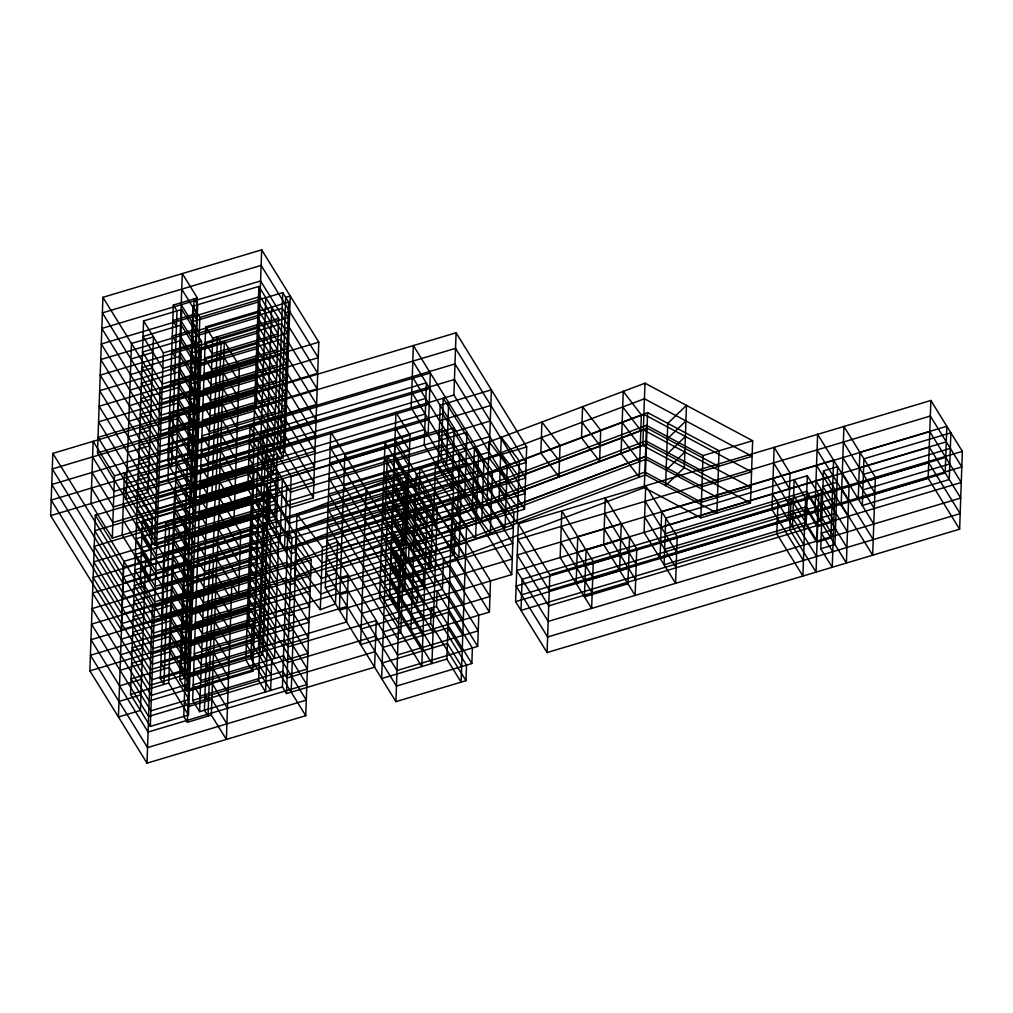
<?xml version="1.0" encoding="UTF-8"?>
<svg xmlns="http://www.w3.org/2000/svg" width="1013" height="1013" viewBox="0 0 1013 1013"><rect width="100%" height="100%" fill="white"/><g stroke="black" fill="none" stroke-linecap="round" stroke-linejoin="round"><path stroke-width="1.5" d="M50.65 515.642L52.828 453.393L456.078 332.783L526.684 446.923L524.506 509.172L121.256 629.769L50.65 515.642L453.9 395.045L456.078 332.783M89.878 670.847L95.311 515.212L254.06 467.727L311.181 560.05L305.749 715.685L146.999 763.156L89.878 670.847L248.628 623.362L254.06 467.727M97.489 452.95L102.921 297.316L261.671 249.844L318.791 342.153L313.359 497.788L154.609 545.273L97.489 452.95L256.238 405.479L261.671 249.844M112.316 538.093L114.494 475.844L93.145 441.326L90.967 503.588L112.316 538.093L252.186 496.269L254.364 434.007L249.97 426.904L430.31 372.974L428.132 435.223L247.792 489.165L252.186 496.269M121.256 629.769L123.434 567.521L52.828 453.393M130.538 694.437L143.58 320.906L181.745 309.484L201.536 341.47L188.494 715.001L150.329 726.422L130.538 694.437L168.702 683.015L181.745 309.484M142.428 520.986L163.751 555.453L161.573 617.715L140.25 583.235L142.428 520.986L282.348 479.136L286.692 486.177L284.514 548.426L464.815 494.509L466.98 432.247L261.126 493.825L288.958 538.802L452.039 490.039L454.217 427.777L291.124 476.553L288.958 538.802M146.999 763.156L152.431 607.521L95.311 515.212M154.609 545.273L160.041 389.638L102.921 297.316M150.329 726.422L163.372 352.891L143.58 320.906M160.333 678.583L165.765 522.949L189.735 515.782L184.303 671.416L160.333 678.583L163.954 684.433L169.386 528.799L165.765 522.949M173.375 305.065L176.996 310.915L171.564 466.55L167.943 460.7L173.375 305.065L197.345 297.898L182.302 273.573L176.87 429.208M174.692 491.47L169.26 647.104L184.303 671.416M252.781 671.226L245.804 659.957L251.237 504.322L258.214 515.592L252.781 671.226L186.797 690.955L179.833 679.685L192.875 306.167L258.847 286.426L278.638 318.411L273.206 474.059L253.415 442.073L258.847 286.426M189.292 515.073L191.47 452.824M197.345 297.898L191.913 453.533L167.943 460.7M186.797 690.955L199.84 317.436L192.875 306.167M187.367 722.269L192.799 566.634L189.178 560.784L183.746 716.419L187.367 722.269L211.324 715.102L216.757 559.467L192.799 566.634M194.977 504.385L200.409 348.751L196.788 342.901L191.356 498.535L194.977 504.385L218.935 497.218L224.367 341.584L200.409 348.751M263.19 646.902L268.622 491.267L263.95 492.66L268.052 499.295L135.97 538.802L155.761 570.775L287.844 531.281L282.412 686.915L199.624 711.67L192.647 700.414L205.69 326.882L288.604 302.089L282.754 292.63L199.84 317.436M199.624 711.67L212.667 338.152L205.69 326.882M217.225 560.214L219.403 497.965M231.812 583.792L226.368 739.427L211.324 715.102M233.978 521.53L239.41 365.896L224.367 341.584M247.792 489.165L249.97 426.904M258.467 440.554L256.302 502.815L276.093 534.801L278.258 472.539L258.467 440.554L138.148 476.541L157.939 508.526L278.258 472.539M260.392 453.33L265.824 297.695M261.126 493.825L263.304 431.576L426.384 382.8L424.206 445.062L452.039 490.039M179.833 679.685L262.62 654.93L258.518 648.295L263.95 492.66M265.444 451.823L263.266 514.072L192.242 535.32L185.265 524.05M258.632 680.673L264.064 525.038L271.028 536.308L265.596 691.942L258.632 680.673L192.647 700.414M266.229 462.789L271.674 307.154M262.62 654.93L268.052 499.295M271.294 461.27L269.116 523.531L198.079 544.766L205.057 556.036M207.222 493.787L200.257 482.517L283.171 457.724L277.321 448.265L282.754 292.63M284.514 548.426L280.17 541.398L282.348 479.136M283.171 457.724L288.604 302.089M267.229 645.256L260.252 633.986L194.281 653.714L201.245 664.984L284.033 640.229L288.135 646.864L376.241 620.513L374.607 667.2L286.514 693.55L291.947 537.916L287.844 531.281M320.298 609.661L322.463 547.4L337.646 541.689L335.468 603.938L320.298 609.661L294.821 576.511L296.999 514.262L644.977 383.205L752.646 440.744L750.481 503.005L700.857 517.833L644.319 487.62L402.845 578.626L403.389 563.051L644.863 472.058L701.401 502.271L751.013 487.43L643.344 429.892L295.365 560.949L320.842 594.099L336.012 588.376M291.187 692.145L296.619 536.51M465.993 680.685L430.677 623.615L431.221 608.053L466.524 665.123L465.993 680.685L395.918 701.642L325.3 587.515L330.745 431.88L401.351 546.007M399.274 561.392L397.653 608.091L417.419 602.178L417.964 586.616L395.918 550.996L395.374 566.558L417.419 602.178M395.918 701.642L401.768 533.838L423.814 569.458L423.269 585.02L339.355 610.231L344.8 454.596L410.012 435.084L395.956 412.367L390.524 568.002L404.58 590.718L410.012 435.084M408.53 561.202L409.075 545.64L645.408 456.496L701.946 486.709L751.557 471.868L643.888 414.33L295.91 545.387L321.387 578.537L336.557 572.814M418.787 497.953L419.876 466.828L490.482 580.956L489.393 612.08L398.084 639.38L327.478 525.253L418.787 497.953L489.393 612.08M431.234 552.566L430.69 568.128L405.187 534.953L407.365 472.691L432.83 505.842L431.741 536.966M438.034 467.411L440.212 405.149L491.381 389.853L489.203 452.102L416.356 473.894L410.911 629.529L430.677 623.615M441.111 460.472L443.276 398.223L513.895 512.35L511.717 574.599L399.173 608.256L328.567 494.129L441.111 460.472L511.717 574.599M471.843 663.528L436.54 606.47L437.084 590.908L472.387 647.965L471.843 663.528L396.463 686.08L325.844 571.952L451.203 534.547L465.486 557.631M446.48 464.878L448.658 402.63M443.479 558.188L442.39 589.313L412 598.404M446.86 659.058L452.292 503.423L387.067 522.923L381.635 678.558L446.86 659.058L461.13 682.129L466.562 526.494L452.292 503.423M455.179 523.886L454.09 555.01L413.089 567.28M478.592 455.28L475.566 538.815L457.471 515.262L459.649 453.001L477.743 476.553M477.693 646.383L478.782 615.258L408.176 501.131L407.087 532.256L477.693 646.383L396.995 670.517L326.389 556.39L451.747 518.985L466.031 542.069M515.604 601.671L518.314 523.848L930.871 400.477L962.35 451.355L959.628 529.179L547.083 652.549L515.604 601.671L928.149 478.288L930.871 400.477M547.083 652.549L549.793 574.738L518.314 523.848M750.481 503.005L642.799 445.454L644.977 383.205M644.319 487.62L646.497 425.371L415.191 512.477L414.114 543.614L645.408 456.496M645.42 474.831L647.598 412.582L453.634 485.632L451.456 547.894L645.42 474.831L716.913 513.034L719.078 450.785L647.598 412.582M700.857 517.833L703.022 455.584L646.497 425.371M777.908 502.752L776.819 533.889L802.904 576.042L805.626 498.231L794.154 479.693L792.521 526.38M788.469 519.846L790.102 473.147L774.135 447.341L771.969 509.602L803.448 560.48M807.298 475.755L805.664 522.455L664.11 564.785L665.731 518.099L807.298 475.755L818.77 494.293L816.047 572.117L789.963 529.951L791.052 498.827L817.136 540.993M816.706 542.196L817.795 511.071L807.234 493.989L806.145 525.114L816.706 542.196L830.863 537.966L833.585 460.143L661.692 511.552L660.058 558.252L831.952 506.842M820.758 548.742L823.48 470.918L837.637 466.689L834.915 544.513L820.758 548.742L832.23 567.28L834.94 489.456L823.48 470.918M667.225 438.92L685.928 420.939M666.681 454.482L685.383 436.502M666.136 470.045L684.839 452.064M453.09 501.194L647.054 428.144L718.534 466.347M337.101 557.251L321.919 562.962L296.454 529.824L644.433 398.767L752.102 456.306L702.478 471.146L645.952 440.934L414.646 528.039M452.545 516.757L646.509 443.707L717.989 481.909M294.821 576.511L642.799 445.454M452.001 532.319L645.965 459.269L717.457 497.472M130.943 359.045L152.925 352.461M285.134 312.928L289.693 311.561M163.372 352.891L201.536 341.47M212.667 338.152L278.638 318.411M130.398 374.607L152.393 368.023M284.59 328.491L289.148 327.123M129.854 390.17L151.849 383.585M284.058 344.053L288.604 342.685M160.041 389.638L318.791 342.153M129.309 405.732L151.304 399.147M283.513 359.615L288.059 358.247M128.765 421.294L150.76 414.722M282.969 375.177L287.515 373.822M128.22 436.856L150.215 430.284M282.424 390.739L286.97 389.385M127.676 452.418L149.671 445.847M281.88 406.302L286.426 404.947M127.132 467.981L149.126 461.409M281.335 421.864L285.881 420.509M114.494 475.844L254.364 434.007M429.765 388.536L249.426 442.466L253.82 449.569L113.95 491.406L92.601 456.888M126.587 483.543L148.582 476.971M280.791 437.426L285.337 436.071M425.84 398.362L262.76 447.138L290.579 492.115L453.672 443.339M277.321 448.265L194.407 473.071L187.443 461.801M429.221 404.098L248.881 458.028L253.275 465.132L113.405 506.969L92.056 472.451M425.295 413.924L262.215 462.7L290.047 507.678L453.128 458.902M264.899 467.386L193.863 488.633L186.899 477.364M428.676 419.661L248.337 473.59L252.731 480.706L112.861 522.531L91.512 488.025M267.825 472.109L276.587 469.488M439.667 420.724L490.836 405.415M424.751 429.487L261.671 478.263L289.503 523.24L452.583 474.477M270.75 476.832L199.713 498.079L206.69 509.349M264.355 482.948L193.318 504.195L186.354 492.926M267.28 487.671L276.043 485.05M439.123 436.286L490.292 420.977M270.205 492.407L199.168 513.642L206.146 524.911M344.255 470.159L409.467 450.646L395.412 427.929M263.811 498.51L192.774 519.758L185.81 508.488M266.736 503.233L275.498 500.612M438.578 451.849L489.748 436.54M268.078 506.829L263.405 508.222L267.508 514.857L184.721 539.612L191.698 550.882L257.669 531.154L250.705 519.884M466.436 447.809L286.147 501.739L281.804 494.699L141.883 536.548L163.207 571.015M269.661 507.969L198.624 529.204L205.601 540.473M343.711 485.721L408.923 466.221L394.867 443.504M267.533 522.391L262.861 523.784L266.963 530.419L184.176 555.187L191.153 566.444L257.125 546.716L250.16 535.446M465.891 463.384L285.603 517.301L281.259 510.261L141.339 552.11L162.662 586.59M343.166 501.283L408.378 481.783L394.336 459.066M123.434 567.521L526.684 446.923M123.333 576.929L145.328 570.357M365.503 504.499L405.694 492.483M415.811 489.456L478.047 470.842M267.001 537.954L262.316 539.347L266.419 545.982L183.632 570.75L190.609 582.006L256.58 562.278L249.616 551.009M465.347 478.946L285.058 532.863L280.715 525.823L140.794 567.673L162.118 602.153M342.622 516.845L407.846 497.345L393.791 474.628M140.25 583.235L280.17 541.398M122.788 592.491L144.783 585.919M364.959 520.062L405.149 508.045M415.267 505.018L477.503 486.405M266.457 553.516L261.772 554.921L265.875 561.544L183.087 586.312L190.064 597.581L256.036 577.841L249.071 566.571M342.077 532.407L407.302 512.907L393.247 490.191M296.075 552.072L291.402 553.478L287.299 546.843L204.512 571.598L197.535 560.341L263.519 540.6L270.484 551.87M122.244 608.053L144.239 601.481M364.414 535.636L404.605 523.607M414.722 520.581L476.958 501.979M265.913 569.078L261.227 570.484L265.343 577.119L182.543 601.874L189.52 613.144L255.491 593.403L248.527 582.146M341.533 547.97L406.757 528.469L392.702 505.753M152.431 607.521L311.181 560.05M295.53 567.647L290.858 569.04L286.755 562.405L203.968 587.16L196.991 575.903L262.975 556.162L269.939 567.432M121.699 623.615L143.694 617.044M363.87 551.199L404.06 539.169M414.178 536.156L476.414 517.542M265.368 584.64L260.683 586.046L264.798 592.681L181.998 617.436L188.975 628.706L254.947 608.965L247.982 597.708M340.988 563.532L406.213 544.032L392.158 521.315M703.022 455.584L752.646 440.744M294.986 583.209L290.313 584.602L286.21 577.967L203.423 602.735L196.446 591.465L262.43 571.725L269.395 582.994M121.155 639.178L143.15 632.606M363.325 566.761L403.516 554.731M413.633 551.718L454.634 539.448M340.444 579.107L429.664 552.313L429.119 567.875L339.899 594.669M325.3 587.515L450.658 550.11L464.942 573.193M294.454 598.772L289.769 600.165L285.666 593.529L202.879 618.297L195.914 607.028L261.886 587.299L268.863 598.556M120.61 654.753L142.605 648.168M362.781 582.323L402.971 570.306M347.7 590.82L259.607 617.17L263.709 623.805L180.922 648.561L187.886 659.83L253.87 640.102L246.893 628.832M384.902 585.185L450.114 565.672L464.397 588.756M293.909 614.334L289.224 615.727L285.122 609.092L202.334 633.859L195.37 622.59L261.341 602.862L268.318 614.131M120.066 670.315L142.061 663.73M362.236 597.885L402.44 585.869M412.544 582.842L442.934 573.751M347.155 606.382L259.062 632.732L263.165 639.368L180.377 664.123L187.342 675.392L253.326 655.664L246.349 644.395M384.358 600.747L449.569 581.234L463.853 604.318M293.365 629.896L288.68 631.289L284.577 624.666L201.79 649.422L194.825 638.152L260.797 618.424L267.774 629.693M119.521 685.877L141.516 679.292M361.692 613.447L401.895 601.431M577.22 552.224L620.703 539.22M661.147 527.115L833.041 475.705M859.328 467.841L946.294 441.845M258.518 648.295L346.611 621.957L348.244 575.257L260.151 601.608L264.254 608.243L181.466 632.998L188.431 644.268L254.415 624.54L247.438 613.27M383.813 616.309L449.025 596.796L463.308 619.88M665.186 533.661L806.753 491.33L818.225 509.856M837.093 482.251L822.936 486.481L834.395 505.018M863.38 474.388L950.333 448.379M118.977 701.439L140.972 694.855M361.147 629.01L401.351 616.993M411.455 613.967L436.54 606.47M549.793 574.738L962.35 451.355M576.676 567.787L620.159 554.782M660.603 542.677L832.496 491.28M858.783 483.416L945.749 457.407M585.539 565.672L629.022 552.667M383.269 631.871L448.48 612.359L462.764 635.442M664.655 549.223L806.209 506.893L817.681 525.43M836.548 497.814L822.391 502.055L833.851 520.581M862.835 489.95L949.789 463.941M375.696 636.075L287.603 662.426L283.488 655.791L200.701 680.546L193.736 669.276L259.708 649.548L266.685 660.818M521.543 594.834L820.847 505.322M584.995 581.234L628.478 568.23M382.724 647.434L447.936 627.933L462.219 651.004M836.004 513.376L821.847 517.618L833.319 536.156M375.152 651.638L287.059 677.988L282.956 671.353L200.156 696.108L193.192 684.839L259.163 665.11L266.14 676.38M831.407 522.404L817.25 526.633L806.69 509.552M382.18 662.996L447.404 643.496L461.675 666.567M835.459 528.938L821.302 533.18L832.775 551.718M622.716 406.947L640.811 430.5M622.172 422.51L640.267 446.062M621.627 438.072L639.722 461.624M582.044 422.256L600.139 445.809M541.385 437.578L559.48 461.13M500.726 452.887L518.821 476.439M500.181 468.449L518.276 492.001M488.633 457.445L506.728 480.998M499.637 484.011L517.732 507.564M488.089 473.008L506.183 496.56M473.869 463.004L491.963 486.557M487.544 488.57L505.639 512.122M473.324 478.567L491.419 502.119M459.104 468.563L477.199 492.115M472.78 494.129L490.874 517.681M458.56 484.125L476.654 507.678M458.015 499.7L476.11 523.24M434.995 477.642L460.459 510.793M434.45 493.204L459.978 526.443M433.906 508.779L459.433 542.006M406.821 488.253L432.285 521.404M406.276 503.816L431.817 537.067L431.272 552.629L405.732 519.378M296.999 514.262L322.463 547.4M928.149 478.288L959.628 529.179M843.36 442.035L874.852 492.926M842.816 457.61L874.308 508.488M842.284 473.172L873.763 524.05M841.74 488.735L873.219 539.612M817.073 449.899L848.552 500.789M816.529 465.474L848.008 516.351M815.984 481.036L847.476 531.914M815.44 496.598L846.931 547.476M773.59 462.903L789.558 488.709M793.61 495.256L805.082 513.794M773.058 478.465L789.013 504.271M793.065 510.818L804.537 529.356M790.507 514.389L816.592 556.555M772.514 494.04L803.993 544.918M645.18 501.308L676.659 552.199M644.635 516.871L676.114 567.761M604.736 513.414L636.215 564.292M604.191 528.976L635.67 579.854M561.253 526.418L592.732 577.296M560.708 541.98L592.187 592.858M453.9 395.045L524.506 509.172M412.81 361.135L483.416 475.262M412.266 376.697L482.872 490.824M411.721 392.259L482.327 506.386M394.551 455.116L436.831 523.442M394.019 470.678L436.286 539.005M384.446 458.142L426.714 526.469M386.763 471.64L403.744 499.092M393.475 486.24L435.742 554.567M383.902 473.704L426.182 542.031M386.219 487.202L403.199 514.655M392.93 501.802L435.197 570.129M383.357 489.266L425.637 557.593M385.674 502.777L402.655 530.217M392.386 517.364L434.653 585.691M382.813 504.829L425.093 573.155M391.841 532.927L434.108 601.266M401.237 549.401L423.269 585.02M382.268 520.391L424.548 588.718M391.613 536.877L405.669 559.594M391.297 548.489L433.564 616.828M381.724 535.953L424.004 604.28M391.069 552.44L405.124 575.156M390.752 564.051L433.032 632.391M381.179 551.515L423.459 619.855M390.208 579.626L432.488 647.953M380.635 567.077L422.915 635.417M380.103 582.64L422.37 650.979M256.238 405.479L313.359 497.788M181.758 289.136L196.801 313.46L172.83 320.627L176.452 326.477M238.878 381.458L223.822 357.146L199.865 364.313L196.243 358.463M193.508 314.435L197.13 320.285M216.921 352.271L220.543 358.133M263.304 431.576L291.124 476.553M181.213 304.698L196.256 329.022L172.286 336.189L175.907 342.039M238.334 397.02L223.291 372.708L199.32 379.875L195.699 374.025M192.964 329.997L196.585 335.86M216.377 367.833L219.998 373.696M180.669 320.273L195.712 344.585L171.754 351.752L175.363 357.602M237.789 412.582L222.746 388.27L198.776 395.437L195.154 389.587M192.432 345.572L196.041 351.422M215.832 383.408L219.454 389.258M180.124 335.835L195.167 360.147L171.21 367.314L174.818 373.164M237.245 428.157L222.202 403.832L198.231 410.999L194.61 405.149M191.888 361.135L195.509 366.985M215.288 398.97L218.909 404.82M179.58 351.397L194.623 375.709L170.665 382.876L174.287 388.726M236.7 443.719L221.657 419.395L197.687 426.562L194.065 420.712M191.343 376.697L194.965 382.547M214.743 414.532L218.365 420.382M179.035 366.959L194.078 391.271L170.121 398.438L173.742 404.288M236.156 459.282L221.113 434.957L197.142 442.124L193.521 436.274M190.799 392.259L194.42 398.109M214.199 430.094L217.82 435.945M178.491 382.521L193.534 406.833L169.576 414L173.198 419.851M235.611 474.844L220.568 450.532L196.598 457.699L192.977 451.836M258.53 517.542L278.322 549.527M190.254 407.821L193.876 413.671M213.667 445.657L217.276 451.507M177.946 398.084L192.989 422.396L169.032 429.563L172.653 435.425M235.067 490.406L220.024 466.094L196.053 473.261L192.445 467.411M257.986 533.104L277.777 565.089M189.71 423.383L193.331 429.233M213.123 461.219L216.731 467.069M177.402 413.646L192.457 437.971L168.487 445.138L172.109 450.988M234.522 505.968L219.479 481.656L195.522 488.823L191.9 482.973M257.454 548.666L277.233 580.652M189.165 438.946L192.787 444.796M212.578 476.781L216.2 482.631M256.909 564.228L276.688 596.214M169.576 433.868L194.99 474.945M214.769 506.931L240.182 547.995M256.365 579.791L276.144 611.776M169.032 449.43L194.445 490.507M214.224 522.493L239.638 563.57M176.313 465.132L196.104 497.117M255.82 595.365L275.612 627.351M168.487 465.005L193.901 506.069M213.68 538.055L239.093 579.132M175.768 480.694L195.56 512.679M255.276 610.928L275.067 642.913M175.224 496.256L195.015 528.242M248.628 623.362L305.749 715.685M174.147 507.032L189.19 531.344L165.22 538.511L168.842 544.361M231.268 599.354L216.225 575.029L192.255 582.196L188.633 576.346M174.692 511.818L194.471 543.804M282.412 686.915L286.514 693.55M185.898 532.332L189.52 538.182M209.311 570.167L212.933 576.017M251.401 642.888L271.193 674.873M173.603 522.594L188.646 546.906L164.688 554.073L168.297 559.923M230.723 614.916L215.68 590.604L191.71 597.771L188.089 591.909M174.147 527.38L193.926 559.366M185.366 547.894L188.975 553.744M208.767 585.729L212.388 591.579M173.058 538.156L188.101 562.468L164.144 569.635L167.765 575.498M230.179 630.479L215.136 606.167L191.166 613.334L187.544 607.483M184.822 563.456L188.443 569.306M208.222 601.291L211.844 607.142M172.514 553.718L187.557 578.043L163.6 585.21L167.221 591.06M229.634 646.041L214.591 621.729L190.621 628.896L187 623.046M184.277 579.018L187.899 584.868M207.678 616.854L211.299 622.704M123.839 488.443L151.76 533.585M171.969 569.281L187.012 593.605L163.055 600.772L166.676 606.622M229.09 661.603L214.047 637.291L190.077 644.458L186.455 638.608M183.733 594.58L187.354 600.43M207.133 632.416L210.755 638.266M123.295 504.005L151.216 549.16M171.425 584.843L186.468 609.168L162.511 616.335L166.132 622.185M228.545 677.165L213.502 652.853L189.532 660.02L185.911 654.17M183.188 610.143L186.81 616.005M206.601 647.978L210.21 653.841M122.75 519.58L150.671 564.722M170.88 600.418L185.923 624.73L161.966 631.897L165.588 637.747M228.001 692.727L212.958 668.415L188.988 675.582L185.379 669.732M182.644 625.705L186.265 631.568M206.057 663.553L209.678 669.403M170.349 615.98L185.392 640.292L161.422 647.459L165.043 653.309M227.456 708.302L212.413 683.978L188.456 691.145L184.835 685.295M182.099 641.28L185.721 647.13M205.512 679.115L209.134 684.965M169.804 631.542L184.847 655.854L160.877 663.021L164.499 668.871M226.912 723.864L211.869 699.54L187.912 706.707L184.29 700.857M181.555 656.842L185.176 662.692M204.968 694.677L208.589 700.527M168.702 683.015L188.494 715.001M124.384 472.881L122.206 535.143L150.139 580.284L152.305 518.023L124.384 472.881M123.877 561.367L118.432 717.001L140.427 710.43L145.859 554.795L123.877 561.367M131.487 343.47L126.043 499.118L148.037 492.533L153.47 336.898L131.487 343.47M170.121 418.306L167.943 480.567L193.356 521.632L195.534 459.383L170.121 418.306M186.443 516.769L181.01 672.404L184.632 678.254L190.064 522.619L186.443 516.769M194.053 298.873L188.621 454.508L192.242 460.358L197.674 304.723L194.053 298.873M209.856 554.605L204.423 710.24L208.045 716.09L213.477 560.455L209.856 554.605M217.466 336.709L212.034 492.343L215.655 498.206L221.087 342.559L217.466 336.709M215.313 491.368L213.148 553.617L238.549 594.694L240.727 532.433L215.313 491.368M251.946 627.313L250.869 658.45L270.648 690.435L271.737 659.298L251.946 627.313M259.075 501.979L254.732 626.49L274.523 658.475L278.866 533.965L259.075 501.979M268.369 456.546L266.191 518.808L274.954 516.187L277.131 453.925L268.369 456.546M285.679 297.353L280.246 453.001L284.792 451.633L290.237 295.999L285.679 297.353M366.048 488.937L360.615 644.572L400.806 632.555L406.238 476.92L366.048 488.937M384.991 442.567L379.558 598.214L421.826 666.541L427.258 510.907L384.991 442.567M387.308 456.078L385.13 518.339L402.11 545.779L404.276 483.518L387.308 456.078M395.095 439.553L389.663 595.188L431.943 663.515L437.375 507.88L395.095 439.553M413.355 345.56L411.177 407.821L481.783 521.948L483.961 459.699L413.355 345.56M435.539 462.08L433.361 524.341L458.851 557.517L461.004 495.23L435.539 462.08M474.413 447.442L472.235 509.704L490.33 533.243L492.508 470.994L474.413 447.442M489.165 441.883L487 504.132L505.094 527.684L507.26 465.436L489.165 441.883M501.27 437.325L499.092 499.586L517.2 523.126L519.365 460.877L501.27 437.325M522.088 579.271L520.999 610.396L820.302 520.885L821.391 489.76L522.088 579.271M541.93 422.016L540.841 453.14L558.935 476.692L560.024 445.568L541.93 422.016M561.797 510.843L560.164 557.543L591.643 608.42L593.276 561.734L561.797 510.843M577.765 536.649L576.131 583.349L619.614 570.344L621.248 523.645L577.765 536.649M582.589 406.694L581.513 437.831L599.607 461.371L600.684 430.246L582.589 406.694M586.084 550.097L584.45 596.796L627.933 583.792L629.567 537.105L586.084 550.097M605.28 497.839L603.647 544.538L635.126 595.416L636.759 548.729L605.28 497.839M623.261 391.385L621.083 453.634L639.178 477.186L641.356 414.937L623.261 391.385M645.724 485.746L644.091 532.445L675.57 583.323L677.203 536.637L645.724 485.746M667.77 423.358L665.592 485.607L684.307 467.639L686.472 405.377L667.77 423.358M817.618 434.336L814.908 512.16L846.387 563.038L849.097 485.227L817.618 434.336M843.905 426.473L841.195 504.297L872.674 555.175L875.397 477.364L843.905 426.473M859.872 452.279L858.239 498.978L945.205 472.97L946.838 426.283L859.872 452.279M863.924 458.826L862.291 505.512L949.257 479.516L950.878 432.817L863.924 458.826M261.126 265.406L102.376 312.878L159.497 405.2L318.247 357.716L261.126 265.406M260.594 280.968L101.832 328.44L158.952 420.762L317.702 373.291L260.594 280.968M260.05 296.53L101.287 344.002L158.408 436.324L317.158 388.853L260.05 296.53M181.213 325.059L143.036 336.468L162.827 368.453L200.992 357.045L181.213 325.059M258.302 302.001L192.331 321.729L199.295 332.998L282.222 308.193L288.059 317.651L205.145 342.445L212.122 353.714L278.094 333.986L258.302 302.001M259.505 312.093L100.756 359.564L157.863 451.887L316.613 404.415L259.505 312.093M180.669 340.621L142.491 352.03L162.283 384.016L200.447 372.607L180.669 340.621M257.771 317.563L191.786 337.291L198.763 348.561L281.677 323.755L287.515 333.214L204.601 358.007L211.578 369.276L277.549 349.548L257.771 317.563M258.961 327.655L100.211 375.139L157.319 467.449L316.069 419.977L258.961 327.655M180.124 356.183L141.947 367.592L161.738 399.578L199.903 388.169L180.124 356.183M257.226 333.125L191.242 352.853L198.219 364.123L281.133 339.33L286.97 348.776L204.056 373.569L211.033 384.839L277.005 365.111L257.226 333.125M258.416 343.217L99.667 390.701L156.774 483.011L315.524 435.539L258.416 343.217M179.58 371.746L141.402 383.155L161.194 415.14L199.371 403.731L179.58 371.746M256.682 348.687L190.697 368.415L197.674 379.685L280.588 354.892L286.438 364.338L203.512 389.131L210.489 400.401L276.46 380.673L256.682 348.687M257.872 358.779L99.122 406.264L156.23 498.586L314.992 451.102L257.872 358.779M179.035 387.308L140.858 398.729L160.649 430.702L198.827 419.293L179.035 387.308M256.137 364.249L190.153 383.978L197.13 395.247L280.044 370.454L285.894 379.9L202.98 404.694L209.944 415.963L275.929 396.235L256.137 364.249M257.327 374.341L98.578 421.826L155.685 514.148L314.448 466.664L257.327 374.341M178.491 402.87L140.313 414.292L160.105 446.277L198.282 434.856L178.491 402.87M255.593 379.812L189.608 399.54L196.585 410.809L279.499 386.016L285.349 395.463L202.435 420.268L209.4 431.525L275.384 411.797L255.593 379.812M256.783 389.916L98.033 437.388L155.154 529.71L313.903 482.226L256.783 389.916M177.946 418.432L139.781 429.854L159.56 461.839L197.738 450.418L177.946 418.432M255.048 395.374L189.064 415.115L196.041 426.372L278.955 401.579L284.805 411.025L201.891 435.831L208.855 447.088L274.84 427.359L255.048 395.374M455.533 348.358L52.283 468.956L122.89 583.083L526.14 462.485L455.533 348.358M177.402 433.995L139.237 445.416L159.016 477.402L197.193 465.98L177.402 433.995M254.504 410.936L188.532 430.677L195.496 441.934L278.41 417.141L284.26 426.587L201.346 451.393L208.311 462.662L274.295 442.922L254.504 410.936M454.989 363.92L51.739 484.518L122.345 598.645L525.595 478.047L454.989 363.92M176.857 449.557L138.692 460.978L158.471 492.964L196.649 481.542L176.857 449.557M253.959 426.498L187.987 446.239L194.952 457.509L277.866 432.703L283.716 442.162L200.802 466.955L207.766 478.225L273.751 458.484L253.959 426.498M454.444 379.482L51.194 500.08L121.801 614.207L525.051 493.61L454.444 379.482M257.935 456.116L137.603 492.103L157.395 524.088L277.714 488.101L257.935 456.116M442.744 413.785L330.2 447.442L400.806 561.569L513.35 527.912L442.744 413.785M257.391 471.678L137.059 507.665L156.85 539.65L277.169 503.664L257.391 471.678M253.529 483.29L94.766 530.774L151.887 623.084L310.636 575.612L253.529 483.29M442.2 429.347L329.656 463.004L400.262 577.131L512.806 543.475L442.2 429.347M256.846 487.24L136.514 523.227L156.306 555.213L276.625 519.226L256.846 487.24M252.984 498.852L94.222 546.336L151.342 638.659L310.092 591.174L252.984 498.852M441.655 444.91L329.111 478.567L399.717 592.694L512.261 559.037L441.655 444.91M252.44 514.414L93.69 561.898L150.798 654.221L309.547 606.736L252.44 514.414M173.603 542.943L135.425 554.364L155.217 586.35L193.382 574.928L173.603 542.943M251.895 529.989L93.145 577.461L150.253 669.783L309.003 622.299L251.895 529.989M419.331 482.391L328.022 509.691L398.628 623.818L489.937 596.518L419.331 482.391M173.058 558.505L134.881 569.926L154.672 601.912L192.85 590.49L173.058 558.505M251.351 545.551L92.601 593.023L149.709 685.345L308.459 637.861L251.351 545.551M172.514 574.067L134.336 585.489L154.128 617.474L192.305 606.053L172.514 574.067M250.806 561.113L92.056 608.585L149.164 700.907L307.927 653.436L250.806 561.113M407.631 516.693L326.933 540.815L397.539 654.955L478.237 630.82L407.631 516.693M171.969 589.629L133.792 601.051L153.583 633.036L191.761 621.615L171.969 589.629M250.262 576.676L91.512 624.147L148.632 716.47L307.382 668.998L250.262 576.676M171.425 605.204L133.247 616.613L153.039 648.599L191.216 637.177L171.425 605.204M249.717 592.238L90.967 639.71L148.088 732.032L306.838 684.56L249.717 592.238M170.88 620.766L132.716 632.175L152.494 664.161L190.672 652.752L170.88 620.766M249.173 607.8L90.423 655.284L147.543 747.594L306.293 700.122L249.173 607.8M170.336 636.329L132.171 647.738L151.95 679.723L190.127 668.314L170.336 636.329M930.327 416.039L517.77 539.41L549.249 590.3L961.806 466.917L930.327 416.039M169.791 651.891L131.627 663.3L151.406 695.285L189.583 683.876L169.791 651.891M929.782 431.601L517.225 554.985L548.717 605.863L961.261 482.479L929.782 431.601M169.247 667.453L131.082 678.875L150.874 710.847L189.038 699.439L169.247 667.453M929.238 447.164L516.681 570.547L548.172 621.425L960.717 498.041L929.238 447.164M928.693 462.726L516.136 586.109L547.628 636.987L960.172 513.616L928.693 462.726"/></g></svg>
